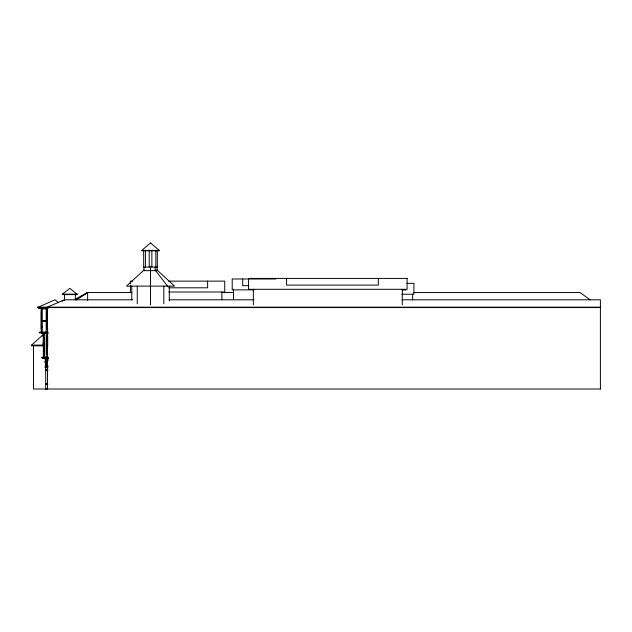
<?xml version="1.0" encoding="UTF-8"?>
<svg xmlns="http://www.w3.org/2000/svg" width="632" height="632" viewBox="0 0 632 632"><rect width="100%" height="100%" fill="white"/><g stroke="black" fill="none" stroke-linecap="round" stroke-linejoin="round"><path stroke-width="0.95" d="M45.393 384.098L47.898 384.114L45.393 383.995L47.487 384.351M39.508 332.148L48.158 332.013M43.956 337.346L42.897 345.104L31.6 345.104L31.6 345.822L44.011 345.822M41.831 336.208L43.829 334.154M144.175 269.896L126.511 286.122L174.566 286.122L156.894 269.896M31.6 345.104L43.774 334.115M62.347 294.164L69.931 288.374L77.515 294.615L62.347 294.615L62.347 294.164L77.515 294.164M77.08 299.22L87.627 292.553L132.025 292.553M75.753 300.018L87.627 292.553L87.627 300.35M62.086 301.18L64.535 299.797L132.625 299.797M74.813 299.41L87.627 292.553M600.4 307.579L37.391 307.579L54.968 299.797L58.586 302.633M64.535 299.797L46.286 307.579M141.797 250.793L159.28 250.793M143.938 270.654L157.139 270.654M275.884 278.988L232.213 278.988L232.213 289.867L254.048 289.867M132.372 281.129L130.405 281.129L130.405 283.847M168.633 281.129L224.731 281.129L224.731 292.008L168.705 292.008M406.969 283.341L413.944 283.341L413.944 294.228L401.881 294.228M248.518 285.664L242.688 285.664L242.688 278.988M168.633 287.805L207.62 287.805L207.62 281.129M402.134 290.025L406.021 290.025M221.824 292.553L233.666 292.553M413.257 292.553L580.018 292.553L590.209 299.86M169.139 299.797L254.009 299.797M402.039 299.797L600.4 299.797L600.4 389.067M37.391 307.176L600.4 307.176M48.024 308.226L38.639 308.226L38.647 307.579M40.148 308.313L47.732 308.313M40.401 308.448L47.574 308.448M47.7 308.661L40.464 308.661L40.464 308.226M42.273 308.748L46.673 308.748M41.199 310.675L41.199 329.122M46.752 320.882L41.728 320.882L46.247 320.953M46.247 321.088L41.72 321.167M42.273 321.325L46.673 321.325M42.304 326.768L41.87 326.768L42.273 327.234M47.811 329.122L47.163 329.122L47.163 310.675L47.487 329.122M47.692 332.361L39.129 332.732L47.756 332.732M48.032 333.333L41.767 333.333L48.032 333.704M43.347 335.726L43.608 356.424L43.474 335.726M47.511 335.726L47.187 354.165L47.834 354.165M43.663 342.797L44.09 342.797M43.663 348.161L44.09 348.161M43.663 348.516L44.09 348.516M43.663 352.751L44.09 352.751M43.663 353.122L44.09 353.122M43.347 356.006L44.09 356.006M47.724 357.048L41.862 357.349M48.095 357.349L41.451 357.483M48.119 357.578L41.357 357.578L48.119 357.68M48.135 358.036L41.775 357.862M42.431 358.186L44.39 358.186M48.032 358.384L42.858 358.21M48.032 358.605L43.489 358.384M47.779 358.952L43.734 358.605M45.694 359.339L44.959 358.952M46.16 359.339L47.779 359.339M46.16 359.497L47.779 359.497M45.472 359.624L45.243 360.58L45.962 360.635M47.85 359.624L46.634 359.624L46.634 360.58L47.85 360.58M45.694 359.679L45.559 366.56M45.528 360.524L45.962 360.524M46.16 360.73L47.779 360.73M46.16 360.825L47.779 360.825M46.16 361.014L47.779 361.014M45.528 365.343L45.962 365.343M45.528 365.454L45.962 365.454M46.16 365.912L47.779 365.912M45.694 366.015L45.164 365.628L45.417 364.838A3.318 3.318 0 0 0 45.417 363.147C43.624 361.196 46.397 361.235 45.472 359.497M46.16 366.015L47.779 366.015M45.694 366.56L45.496 367.69L46.183 367.595M46.16 366.56L47.779 366.56M47.898 366.726L45.354 366.678L45.354 367.279M45.788 366.773L45.773 362.215M47.487 367.176L44.967 367.176L47.487 367.287M45.267 367.429L47.929 367.405M45.544 367.54L47.708 367.745M47.906 370.052L45.488 370.257M45.401 370.17L47.906 370.17M45.583 370.352L47.487 370.352M47.487 388.704L45.567 389.067M45.567 388.917L47.487 388.917M600.4 389.012L33.472 389.012L33.472 345.822M155.203 270.117L167.527 286.122M412.625 294.228L412.625 300.018M402.308 289.298L402.308 304.743M378.331 278.42L378.331 285.095L286.596 285.095L286.596 278.42M253.345 289.298L253.345 304.743M233.532 289.867L233.532 299.521M221.887 292.008L221.887 299.734M169.313 286.122L169.313 300.856M163.814 286.122L163.814 303.802M157.321 250.383L157.321 267.06L143.685 267.06L143.685 250.383M157.139 267.06L157.139 270.117M155.835 250.383L155.835 267.06M155.203 267.06L155.203 270.654M151.87 250.383L151.87 267.06M150.535 267.06L150.535 304.79M149.207 250.383L149.207 267.06M145.431 250.383L145.431 267.06M143.938 267.06L143.938 270.117M137.263 286.122L137.263 303.802M131.764 286.122L131.764 299.876M130.405 285.664L130.405 292.008M75.326 294.615L75.326 299.45M64.535 294.615L64.535 300.413M47.716 307.579L47.716 308.226M47.684 336.034L47.684 346.423M47.534 307.579L47.534 389.067M47.408 307.579L47.408 308.226M47.242 359.624L47.242 360.58M46.894 359.624L46.894 360.58M46.602 307.176L46.602 307.579M46.191 308.661L46.191 331.998M46.215 333.704L46.215 357.048M46.16 358.952L46.16 366.663M45.773 360.366L45.788 361.338M45.694 358.952L45.741 388.704M44.398 307.579L44.398 308.226M44.351 333.704L44.351 357.048M43.782 307.579L43.782 308.226M43.663 337.907L43.663 356.006M43.347 333.704L43.347 357.048M42.273 308.226L42.273 331.998M41.27 308.661L41.27 331.998M39.437 307.579L39.437 308.226M39.066 307.579L39.066 308.226M150.535 242.933L141.797 250.383L159.28 250.383L150.535 242.933M407.095 278.42L248.566 278.42L248.566 289.298L407.095 289.298L407.095 278.42M46.839 310.675L46.515 329.122L46.839 310.675M46.863 335.726L46.539 354.165L46.863 335.726"/></g></svg>
